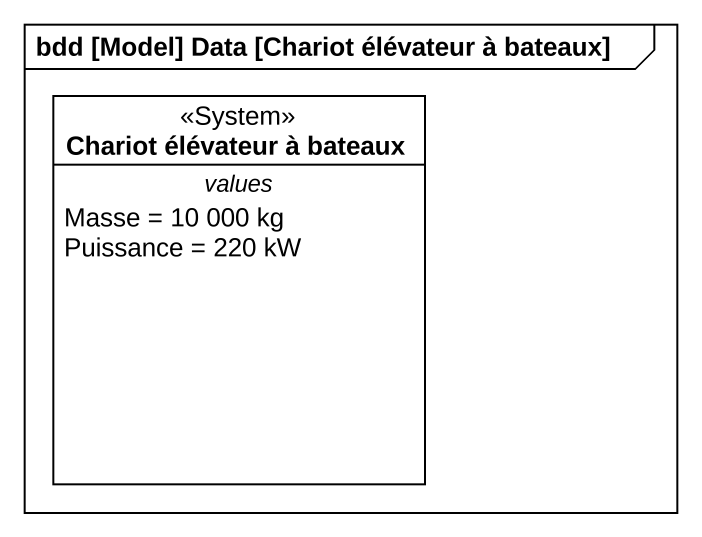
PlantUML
@startuml
mainframe bdd [Model] Data [Chariot élévateur à bateaux]
hide circle
hide empty members
class "Chariot élévateur à bateaux" as Chariot_élévateur_à_bateaux <<System>> {
  -- values --
  Masse = 10 000 kg
  Puissance = 220 kW
}
@enduml
